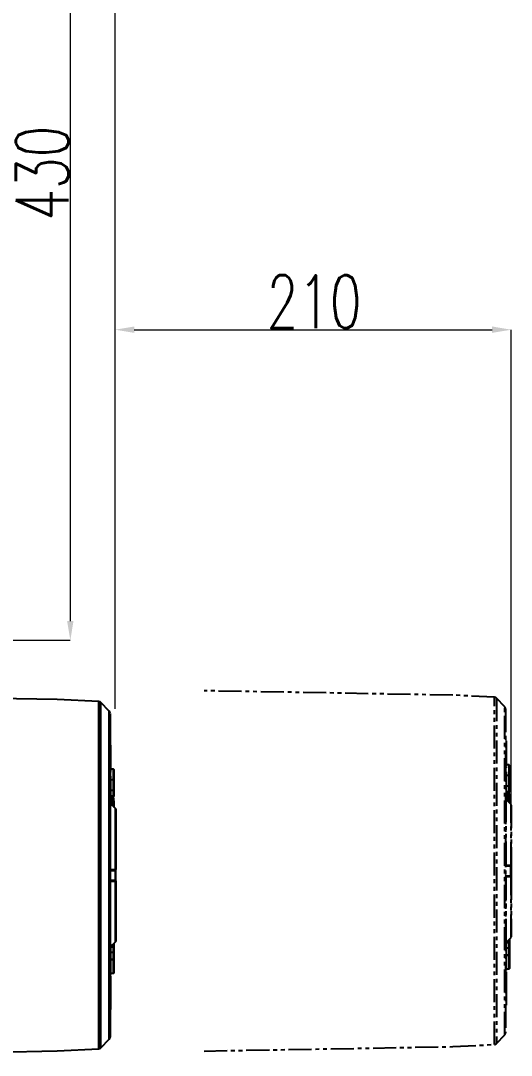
# Model space of a CAD drawing. Header units: millimetres. Extents: x 2055 to 5101, y 917 to 3070.
# Drawn here: x 3824 to 4080, y 1342 to 1880 of the extents above; entities that cross this region are included whole.
import ezdxf

# ---------------------------------------------------------------- set-up
doc = ezdxf.new("R2010")
doc.units = ezdxf.units.MM
doc.linetypes.add('双点画线', pattern=[22, 12, -2, 2, -2, 2, -2])
doc.layers.add('AM_5', color=3, linetype='Continuous', lineweight=25)
doc.styles.add('SLDTEXTSTYLE1', font='txt.shx', dxfattribs={"width": 0.7, "bigfont": 'gbcbig.shx'})
doc.dimstyles.new('SLDDIMSTYLE12$0', dxfattribs={"dimtxt": 12, "dimasz": 10, "dimexe": 0, "dimexo": 0.0625, "dimgap": 0.875, "dimtad": 1, "dimdec": 1, "dimlfac": 1.8, "dimrnd": 1e-09, "dimzin": 12, "dimdsep": 46, "dimtxsty": 'SLDTEXTSTYLE1', "dimcen": 0.09, "dimdle": 8.16, "dimclrd": 3, "dimclre": 3, "dimadec": 0, "dimazin": 3, "dimtfac": 1, "dimtdec": 1, "dimtofl": 0, "dimtmove": 0, "dimatfit": 3, "dimfxl": 0, "dimfrac": 2, "dimtolj": 1, "dimlwd": 5, "dimlwe": 5, "dimarcsym": 0})

# ---------------------------------------------------------------- blocks, each defined once
blk = doc.blocks.new('*D67')
at = {"layer": 'AM_5', "color": 3, "lineweight": 5, "transparency": 16777216}
blk.add_line((3463.26, 1557.75), (3463.26, 1996.8), dxfattribs=at)
at = {"layer": 'AM_5', "color": 3, "linetype": 'Continuous', "lineweight": 5, "transparency": 16777216}
for p, q in [((3473.26, 1996.8), (3863.56, 1996.8)), ((3873.56, 1522.02), (3873.56, 1996.8))]:
    blk.add_line(p, q, dxfattribs=at)
at = {"layer": 'AM_5', "color": 3, "transparency": 16777216}
for points in [[(3473.26, 1998.46), (3473.26, 1995.13), (3463.26, 1996.8)], [(3863.56, 1998.46), (3863.56, 1995.13), (3873.56, 1996.8)]]:
    blk.add_solid(points, dxfattribs=at)
at = {"layer": 'Defpoints', "color": 0, "transparency": 16777216}
for p in [(3873.56, 1996.8), (3463.26, 1557.69), (3873.56, 1521.96)]:
    blk.add_point(p, dxfattribs=at)
at = {"layer": 'AM_5', "color": 0, "transparency": 16777216, "insert": (3668.41, 2011.39), "char_height": 12, "attachment_point": 5, "style": 'SLDTEXTSTYLE1'}
blk.add_mtext('\\A1;{\\H2.28571x;410}', dxfattribs=at)
blk = doc.blocks.new('*D78')
at = {"layer": 'AM_5', "color": 3, "lineweight": 5, "transparency": 16777216}
blk.add_line((3873.56, 1522.02), (3873.56, 1719.36), dxfattribs=at)
at = {"layer": 'AM_5', "color": 3, "linetype": 'Continuous', "lineweight": 5, "transparency": 16777216}
for p, q in [((3883.56, 1719.36), (4069.89, 1719.36)), ((4079.89, 1472.03), (4079.89, 1719.36))]:
    blk.add_line(p, q, dxfattribs=at)
at = {"layer": 'AM_5', "color": 3, "transparency": 16777216}
for points in [[(3883.56, 1721.03), (3883.56, 1717.7), (3873.56, 1719.36)], [(4069.89, 1721.03), (4069.89, 1717.7), (4079.89, 1719.36)]]:
    blk.add_solid(points, dxfattribs=at)
at = {"layer": 'Defpoints', "color": 0, "transparency": 16777216}
for p in [(4079.89, 1719.36), (3873.56, 1521.96), (4079.89, 1471.97)]:
    blk.add_point(p, dxfattribs=at)
at = {"layer": 'AM_5', "color": 0, "transparency": 16777216, "insert": (3977.18, 1733.95), "char_height": 12, "attachment_point": 5, "style": 'SLDTEXTSTYLE1'}
blk.add_mtext('\\A1;{\\H2.28571x;210}', dxfattribs=at)
blk = doc.blocks.new('*D71')
at = {"layer": 'AM_5', "color": 3, "lineweight": 5, "transparency": 16777216}
blk.add_line((3777.44, 1989.19), (3850.23, 1989.19), dxfattribs=at)
at = {"layer": 'AM_5', "color": 3, "linetype": 'Continuous', "lineweight": 5, "transparency": 16777216}
for p, q in [((3850.23, 1979.19), (3850.23, 1567.69)), ((3463.32, 1557.69), (3850.23, 1557.69))]:
    blk.add_line(p, q, dxfattribs=at)
at = {"layer": 'AM_5', "color": 3, "transparency": 16777216}
for points in [[(3848.56, 1979.19), (3851.89, 1979.19), (3850.23, 1989.19)], [(3848.56, 1567.69), (3851.89, 1567.69), (3850.23, 1557.69)]]:
    blk.add_solid(points, dxfattribs=at)
at = {"layer": 'Defpoints', "color": 0, "transparency": 16777216}
for p in [(3777.38, 1989.19), (3463.26, 1557.69), (3850.23, 1557.69)]:
    blk.add_point(p, dxfattribs=at)
at = {"layer": 'AM_5', "color": 0, "transparency": 16777216, "insert": (3835.64, 1800.84), "char_height": 12, "attachment_point": 5, "rotation": 90, "style": 'SLDTEXTSTYLE1'}
blk.add_mtext('\\A1;{\\H2.28571x;430}', dxfattribs=at)

msp = doc.modelspace()

# ---------------------------------------------------------------- linework, layer by layer
at = {"color": 7, "linetype": '双点画线', "lineweight": 25}
for p, q in [((4049.415, 1529.153), (3919.888, 1531.414)), ((4071.143, 1528.014), (4049.415, 1529.153)), ((4071.143, 1347.332), (4071.143, 1528.014)), ((4076.476, 1522.992), (4072.152, 1527.549)), ((4072.152, 1527.549), (4072.152, 1347.798)), ((4076.476, 1352.354), (4076.476, 1522.992)), ((4076.888, 1521.96), (4076.888, 1353.387)), ((4077.388, 1505.364), (4076.888, 1505.364)), ((4077.388, 1504.853), (4076.888, 1504.853)), ((4077.388, 1504.023), (4076.888, 1504.023)), ((4077.388, 1503.959), (4076.888, 1503.959)), ((4077.388, 1503.066), (4076.888, 1503.066)), ((4077.388, 1505.028), (4077.388, 1505.364)), ((4077.388, 1504.023), (4077.388, 1504.853)), ((4077.388, 1503.066), (4077.388, 1503.959)), ((4077.388, 1501.151), (4076.888, 1501.151)), ((4077.388, 1500.13), (4076.888, 1500.13)), ((4077.388, 1500.002), (4076.888, 1500.002)), ((4077.388, 1500.13), (4077.388, 1501.151)), ((4077.388, 1500.002), (4077.388, 1500.13)), ((4077.388, 1496.683), (4077.388, 1500.002)), ((4077.388, 1496.683), (4076.888, 1496.683)), ((4077.388, 1495.662), (4076.888, 1495.662)), ((4077.388, 1495.534), (4076.888, 1495.534)), ((4077.388, 1493.045), (4076.888, 1493.045)), ((4077.388, 1492.024), (4076.888, 1492.024)), ((4077.388, 1495.662), (4077.388, 1496.683)), ((4077.388, 1495.534), (4077.388, 1495.662)), ((4077.388, 1495.152), (4077.388, 1495.487)), ((4078.688, 1492.835), (4077.388, 1492.835)), ((4078.688, 1492.809), (4077.388, 1492.809)), ((4077.388, 1492.024), (4077.388, 1492.695)), ((4077.388, 1491.258), (4077.388, 1491.674)), ((4078.688, 1492.835), (4078.688, 1492.809)), ((4078.688, 1487.499), (4078.688, 1492.809)), ((4078.888, 1492.635), (4078.888, 1487.374)), ((4077.388, 1491.258), (4076.888, 1491.258)), ((4077.388, 1489.152), (4076.888, 1489.152)), ((4077.388, 1488.258), (4076.888, 1488.258)), ((4077.388, 1487.748), (4076.888, 1487.748)), ((4077.388, 1486.663), (4076.888, 1486.663)), ((4077.388, 1486.471), (4076.888, 1486.471)), ((4077.388, 1486.408), (4076.888, 1486.408)), ((4077.388, 1488.258), (4077.388, 1489.152)), ((4077.388, 1486.663), (4077.388, 1487.748)), ((4077.388, 1487.499), (4078.688, 1487.499)), ((4078.688, 1487.244), (4077.388, 1487.244)), ((4077.388, 1486.471), (4077.388, 1486.663)), ((4077.388, 1484.557), (4077.388, 1486.408)), ((4078.688, 1487.499), (4078.688, 1487.244)), ((4078.688, 1481.94), (4078.688, 1487.244)), ((4078.888, 1487.374), (4078.888, 1482.07)), ((4078.926, 1486.901), (4078.888, 1486.901)), ((4077.388, 1484.557), (4076.888, 1484.557)), ((4077.388, 1483.599), (4076.888, 1483.599)), ((4077.388, 1483.408), (4076.888, 1483.408)), ((4077.388, 1481.812), (4076.888, 1481.812)), ((4077.388, 1483.599), (4077.388, 1484.557)), ((4077.388, 1483.408), (4077.388, 1483.599)), ((4077.388, 1481.812), (4077.388, 1483.408)), ((4077.388, 1481.94), (4078.688, 1481.94)), ((4077.388, 1480.855), (4077.388, 1481.812)), ((4078.688, 1478.964), (4078.688, 1481.94)), ((4078.888, 1485.351), (4078.926, 1485.351)), ((4078.888, 1482.07), (4078.888, 1478.895)), ((4078.926, 1481.958), (4078.888, 1481.958)), ((4077.388, 1480.855), (4076.888, 1480.855)), ((4077.388, 1480.663), (4076.888, 1480.663)), ((4077.388, 1480.536), (4076.888, 1480.536)), ((4077.388, 1480.408), (4076.888, 1480.408)), ((4077.388, 1479.834), (4076.888, 1479.834)), ((4077.388, 1480.663), (4077.388, 1480.855)), ((4077.388, 1480.536), (4077.388, 1480.663)), ((4077.388, 1479.834), (4077.388, 1480.408)), ((4077.388, 1478.964), (4078.688, 1478.964)), ((4078.688, 1478.697), (4077.388, 1478.697)), ((4077.388, 1478.65), (4078.688, 1478.65)), ((4078.085, 1478.65), (4078.085, 1473.976)), ((4078.088, 1478.65), (4078.088, 1473.973)), ((4078.688, 1478.964), (4078.688, 1478.697)), ((4078.688, 1478.65), (4078.688, 1478.697)), ((4078.888, 1478.895), (4078.888, 1478.85)), ((4077.388, 1475.238), (4076.909, 1475.238)), ((4079.742, 1472.32), (4077.035, 1475.027)), ((4077.035, 1475.027), (4077.035, 1440.702)), ((4077.388, 1474.919), (4077.142, 1474.919)), ((4079.742, 1440.704), (4079.742, 1472.32)), ((4079.888, 1471.966), (4079.888, 1440.673)), ((4079.388, 1440.173), (4077.388, 1440.173)), ((4079.599, 1435.126), (4079.599, 1440.22)), ((4079.888, 1440.673), (4079.888, 1434.673)), ((4077.035, 1434.645), (4077.035, 1400.32)), ((4077.388, 1435.173), (4079.388, 1435.173)), ((4079.742, 1403.027), (4079.742, 1434.642)), ((4079.888, 1434.673), (4079.888, 1403.38)), ((4077.035, 1400.32), (4079.742, 1403.027)), ((4077.388, 1399.749), (4077.388, 1400.673)), ((4078.688, 1400.504), (4077.388, 1400.504)), ((4078.688, 1400.295), (4077.388, 1400.295)), ((4078.085, 1401.37), (4078.085, 1400.504)), ((4078.088, 1401.373), (4078.088, 1400.504)), ((4078.688, 1400.504), (4078.688, 1400.295)), ((4078.688, 1397.618), (4078.688, 1400.295)), ((4078.888, 1400.304), (4078.888, 1397.449)), ((4077.388, 1399.749), (4076.888, 1399.749)), ((4077.388, 1398.604), (4076.888, 1398.604)), ((4077.388, 1395.585), (4076.888, 1395.585)), ((4077.388, 1398.604), (4077.388, 1399.749)), ((4077.388, 1395.585), (4077.388, 1398.604)), ((4077.388, 1397.618), (4078.688, 1397.618)), ((4078.688, 1393.922), (4078.688, 1397.618)), ((4078.888, 1397.449), (4078.888, 1393.752)), ((4077.388, 1394.297), (4076.888, 1394.297)), ((4076.888, 1393.922), (4078.688, 1393.922)), ((4077.388, 1393.772), (4076.888, 1393.772)), ((4077.388, 1392.925), (4076.888, 1392.925)), ((4077.388, 1390.25), (4076.888, 1390.25)), ((4077.388, 1393.1), (4077.388, 1393.772)), ((4078.688, 1393.68), (4077.388, 1393.68)), ((4078.688, 1393.922), (4078.688, 1393.68)), ((4078.688, 1386.747), (4078.688, 1393.68)), ((4078.888, 1393.752), (4078.888, 1386.883)), ((4077.388, 1386.065), (4076.888, 1386.065)), ((4077.388, 1385.105), (4076.888, 1385.105)), ((4077.388, 1383.962), (4076.888, 1383.962)), ((4077.388, 1386.747), (4078.688, 1386.747)), ((4077.388, 1386.683), (4078.688, 1386.683)), ((4077.388, 1381.501), (4077.388, 1383.962)), ((4078.688, 1386.747), (4078.688, 1386.683)), ((4077.388, 1381.501), (4076.888, 1381.501)), ((4077.388, 1380.356), (4076.888, 1380.356)), ((4077.388, 1380.356), (4077.388, 1381.501)), ((4077.388, 1377.338), (4077.388, 1380.356)), ((4077.388, 1377.338), (4076.888, 1377.338)), ((4077.388, 1376.059), (4076.888, 1376.059)), ((4077.388, 1374.815), (4076.888, 1374.815)), ((4077.388, 1371.406), (4076.888, 1371.406)), ((4077.388, 1367.794), (4076.888, 1367.794)), ((4077.388, 1367.794), (4077.388, 1371.406)), ((4072.152, 1347.798), (4076.476, 1352.354)), ((4049.415, 1346.194), (4071.143, 1347.332)), ((3919.888, 1343.933), (4049.415, 1346.194))]:
    msp.add_line(p, q, dxfattribs=at)
at = {"color": 7, "linetype": 'Continuous', "lineweight": 25}
for p, q in [((3843.436, 1526.915), (3713.91, 1529.176)), ((3865.164, 1525.776), (3843.436, 1526.915)), ((3865.164, 1345.095), (3865.164, 1525.776)), ((3870.498, 1520.755), (3866.174, 1525.311)), ((3866.174, 1345.56), (3866.174, 1525.311)), ((3870.498, 1350.117), (3870.498, 1520.755)), ((3870.91, 1503.126), (3871.41, 1503.126)), ((3870.91, 1502.615), (3871.41, 1502.615)), ((3871.41, 1502.79), (3871.41, 1503.126)), ((3871.41, 1501.786), (3871.41, 1502.615)), ((3870.91, 1501.786), (3871.41, 1501.786)), ((3870.91, 1501.722), (3871.41, 1501.722)), ((3870.91, 1500.828), (3871.41, 1500.828)), ((3870.91, 1498.913), (3871.41, 1498.913)), ((3870.91, 1497.892), (3871.41, 1497.892)), ((3870.91, 1497.765), (3871.41, 1497.765)), ((3871.41, 1500.828), (3871.41, 1501.722)), ((3871.41, 1497.892), (3871.41, 1498.913)), ((3871.41, 1497.765), (3871.41, 1497.892)), ((3871.41, 1494.621), (3871.41, 1497.765)), ((3870.91, 1494.446), (3871.41, 1494.446)), ((3870.91, 1493.425), (3871.41, 1493.425)), ((3871.41, 1493.297), (3870.91, 1493.297)), ((3871.41, 1493.425), (3871.41, 1494.446)), ((3871.41, 1493.297), (3871.41, 1493.425)), ((3871.41, 1492.914), (3871.41, 1493.25)), ((3871.41, 1490.808), (3871.41, 1493.122)), ((3870.91, 1490.808), (3871.41, 1490.808)), ((3870.91, 1489.787), (3871.41, 1489.787)), ((3870.91, 1489.021), (3871.41, 1489.021)), ((3870.91, 1486.914), (3871.41, 1486.914)), ((3872.71, 1490.597), (3871.41, 1490.597)), ((3872.71, 1490.571), (3871.41, 1490.571)), ((3871.41, 1489.787), (3871.41, 1490.458)), ((3871.41, 1489.021), (3871.41, 1489.437)), ((3871.41, 1486.021), (3871.41, 1486.914)), ((3872.71, 1490.597), (3872.71, 1490.571)), ((3872.71, 1485.261), (3872.71, 1490.571)), ((3872.91, 1490.397), (3872.91, 1485.137)), ((3870.91, 1486.021), (3871.41, 1486.021)), ((3870.91, 1485.51), (3871.41, 1485.51)), ((3870.91, 1484.425), (3871.41, 1484.425)), ((3870.91, 1484.234), (3871.41, 1484.234)), ((3870.91, 1484.17), (3871.41, 1484.17)), ((3870.91, 1482.319), (3871.41, 1482.319)), ((3870.91, 1481.362), (3871.41, 1481.362)), ((3870.91, 1481.17), (3871.41, 1481.17)), ((3871.41, 1484.425), (3871.41, 1485.51)), ((3871.41, 1485.261), (3872.71, 1485.261)), ((3872.71, 1485.007), (3871.41, 1485.007)), ((3871.41, 1484.234), (3871.41, 1484.425)), ((3871.41, 1482.494), (3871.41, 1484.17)), ((3871.41, 1481.362), (3871.41, 1482.319)), ((3871.41, 1481.17), (3871.41, 1481.362)), ((3871.41, 1479.75), (3871.41, 1481.17)), ((3872.71, 1485.261), (3872.71, 1485.007)), ((3872.71, 1479.702), (3872.71, 1485.007)), ((3872.91, 1485.137), (3872.91, 1479.832)), ((3872.947, 1484.664), (3872.91, 1484.664)), ((3872.91, 1483.113), (3872.947, 1483.113)), ((3871.41, 1479.575), (3870.91, 1479.575)), ((3870.91, 1478.617), (3871.41, 1478.617)), ((3870.91, 1478.426), (3871.41, 1478.426)), ((3870.91, 1478.298), (3871.41, 1478.298)), ((3870.91, 1478.17), (3871.41, 1478.17)), ((3870.91, 1477.596), (3871.41, 1477.596)), ((3871.41, 1479.702), (3872.71, 1479.702)), ((3871.41, 1478.617), (3871.41, 1479.575)), ((3871.41, 1478.426), (3871.41, 1478.617)), ((3871.41, 1478.298), (3871.41, 1478.426)), ((3871.41, 1477.596), (3871.41, 1478.17)), ((3871.41, 1476.726), (3872.71, 1476.726)), ((3872.71, 1476.459), (3871.41, 1476.459)), ((3871.41, 1476.412), (3872.71, 1476.412)), ((3872.106, 1476.412), (3872.106, 1471.739)), ((3872.11, 1476.412), (3872.11, 1471.736)), ((3872.71, 1476.726), (3872.71, 1479.702)), ((3872.71, 1476.726), (3872.71, 1476.459)), ((3872.71, 1476.412), (3872.71, 1476.459)), ((3872.91, 1479.832), (3872.91, 1476.658)), ((3872.947, 1479.72), (3872.91, 1479.72)), ((3872.91, 1476.658), (3872.91, 1476.612)), ((3870.93, 1473.001), (3871.41, 1473.001)), ((3873.763, 1470.082), (3871.056, 1472.789)), ((3871.056, 1472.789), (3871.056, 1438.464)), ((3871.164, 1472.681), (3871.41, 1472.681)), ((3873.763, 1438.467), (3873.763, 1470.082)), ((3871.056, 1438.464), (3873.763, 1438.467)), ((3871.41, 1437.936), (3873.41, 1437.936)), ((3873.621, 1437.982), (3873.621, 1432.889)), ((3871.056, 1432.407), (3873.763, 1432.405)), ((3871.056, 1432.407), (3871.056, 1398.082)), ((3871.41, 1432.936), (3873.41, 1432.936)), ((3873.763, 1400.789), (3873.763, 1432.405)), ((3871.056, 1398.082), (3873.763, 1400.789)), ((3871.41, 1397.511), (3870.91, 1397.511)), ((3870.91, 1396.366), (3871.41, 1396.366)), ((3871.41, 1397.511), (3871.41, 1398.436)), ((3872.71, 1398.266), (3871.41, 1398.266)), ((3872.71, 1398.057), (3871.41, 1398.057)), ((3871.41, 1396.366), (3871.41, 1397.511)), ((3871.41, 1393.348), (3871.41, 1396.366)), ((3871.41, 1395.381), (3872.71, 1395.381)), ((3872.106, 1399.132), (3872.106, 1398.266)), ((3872.11, 1399.136), (3872.11, 1398.266)), ((3872.71, 1398.266), (3872.71, 1398.057)), ((3872.71, 1395.381), (3872.71, 1398.057)), ((3872.71, 1391.684), (3872.71, 1395.381)), ((3872.91, 1398.066), (3872.91, 1395.211)), ((3872.91, 1395.211), (3872.91, 1391.515)), ((3870.91, 1393.348), (3871.41, 1393.348)), ((3870.91, 1392.059), (3871.41, 1392.059)), ((3870.91, 1391.684), (3872.71, 1391.684)), ((3870.91, 1391.534), (3871.41, 1391.534)), ((3870.91, 1390.687), (3871.41, 1390.687)), ((3871.41, 1390.862), (3871.41, 1391.534)), ((3872.71, 1391.443), (3871.41, 1391.443)), ((3871.41, 1388.012), (3871.41, 1390.687)), ((3872.71, 1391.684), (3872.71, 1391.443)), ((3872.71, 1384.509), (3872.71, 1391.443)), ((3872.91, 1391.515), (3872.91, 1384.645)), ((3870.91, 1388.012), (3871.41, 1388.012)), ((3871.41, 1384.509), (3872.71, 1384.509)), ((3871.41, 1384.445), (3872.71, 1384.445)), ((3872.71, 1384.509), (3872.71, 1384.445)), ((3870.91, 1383.827), (3871.41, 1383.827)), ((3870.91, 1382.867), (3871.41, 1382.867)), ((3870.91, 1381.724), (3871.41, 1381.724)), ((3870.91, 1379.263), (3871.41, 1379.263)), ((3871.41, 1379.263), (3871.41, 1381.724)), ((3871.41, 1378.119), (3871.41, 1379.263)), ((3870.91, 1378.119), (3871.41, 1378.119)), ((3870.91, 1375.1), (3871.41, 1375.1)), ((3870.91, 1373.822), (3871.41, 1373.822)), ((3871.41, 1375.1), (3871.41, 1378.119)), ((3870.91, 1372.577), (3871.41, 1372.577)), ((3870.91, 1369.168), (3871.41, 1369.168)), ((3871.41, 1365.556), (3871.41, 1369.168)), ((3870.91, 1365.556), (3871.41, 1365.556)), ((3866.174, 1345.56), (3870.498, 1350.117)), ((3713.91, 1341.695), (3843.436, 1343.956)), ((3843.436, 1343.956), (3865.164, 1345.095))]:
    msp.add_line(p, q, dxfattribs=at)
at = {"color": 7, "linetype": '双点画线', "lineweight": 25, "flags": 128}
for points in [[(4078.688, 1487.499), (4078.727, 1487.496), (4078.765, 1487.489), (4078.799, 1487.478), (4078.83, 1487.462), (4078.854, 1487.443), (4078.873, 1487.422), (4078.884, 1487.398), (4078.888, 1487.374)], [(4078.688, 1487.244), (4078.727, 1487.247), (4078.765, 1487.254), (4078.799, 1487.266), (4078.83, 1487.282), (4078.854, 1487.302), (4078.873, 1487.324), (4078.884, 1487.349), (4078.888, 1487.374)], [(4078.888, 1482.07), (4078.884, 1482.044), (4078.873, 1482.02), (4078.854, 1481.998), (4078.83, 1481.978), (4078.799, 1481.962), (4078.765, 1481.95), (4078.727, 1481.942), (4078.688, 1481.94)], [(4078.888, 1478.895), (4078.884, 1478.909), (4078.873, 1478.922), (4078.854, 1478.933), (4078.83, 1478.944), (4078.799, 1478.952), (4078.765, 1478.959), (4078.727, 1478.963), (4078.688, 1478.964)], [(4077.035, 1440.702), (4078.551, 1440.703), (4079.742, 1440.704)], [(4079.742, 1434.642), (4078.226, 1434.644), (4077.035, 1434.645)], [(4078.888, 1393.752), (4078.884, 1393.738), (4078.873, 1393.725), (4078.854, 1393.712), (4078.83, 1393.701), (4078.799, 1393.692), (4078.765, 1393.686), (4078.727, 1393.682), (4078.688, 1393.68)]]:
    msp.add_lwpolyline(points, dxfattribs=at)
at = {"color": 7, "linetype": 'Continuous', "lineweight": 25, "flags": 128}
for points in [[(3872.71, 1485.261), (3872.749, 1485.259), (3872.786, 1485.252), (3872.821, 1485.24), (3872.851, 1485.225), (3872.876, 1485.206), (3872.894, 1485.184), (3872.906, 1485.161), (3872.91, 1485.137)], [(3872.71, 1485.007), (3872.749, 1485.009), (3872.786, 1485.017), (3872.821, 1485.029), (3872.851, 1485.045), (3872.876, 1485.064), (3872.894, 1485.087), (3872.906, 1485.111), (3872.91, 1485.137)], [(3872.91, 1479.832), (3872.906, 1479.807), (3872.894, 1479.782), (3872.876, 1479.76), (3872.851, 1479.74), (3872.821, 1479.724), (3872.786, 1479.712), (3872.749, 1479.705), (3872.71, 1479.702)], [(3872.91, 1476.658), (3872.906, 1476.671), (3872.894, 1476.684), (3872.876, 1476.696), (3872.851, 1476.706), (3872.821, 1476.715), (3872.786, 1476.721), (3872.749, 1476.725), (3872.71, 1476.726)], [(3872.91, 1391.515), (3872.906, 1391.501), (3872.894, 1391.487), (3872.876, 1391.475), (3872.851, 1391.464), (3872.821, 1391.455), (3872.786, 1391.448), (3872.749, 1391.444), (3872.71, 1391.443)]]:
    msp.add_lwpolyline(points, dxfattribs=at)
at = {"color": 7, "linetype": 'Continuous', "lineweight": 25}
for centre, radius, start, end in [((3865.086, 1524.278), 1.5, 43.5, 87), ((3869.41, 1519.722), 1.5, 0, 43.5), ((3872.71, 1490.397), 0.2, 0, 90), ((3872.722, 1490.383), 0.188, 4.25287, 93.69926), ((3848.631, 1471.866), 24.5, 357.36701, 10.69492), ((3872.71, 1476.658), 0.199, 269.83295, 359.83197), ((3872.71, 1476.612), 0.2, 270, 0), ((3873.41, 1469.728), 0.5, 0, 45), ((3871.41, 1437.436), 0.5, 89.99997, 180), ((3873.41, 1438.436), 0.5, 270, 0), ((3873.781, 1438.191), 0.277, 62.377, 93.77183), ((3871.41, 1433.436), 0.5, 180, 270), ((3873.41, 1432.436), 0.5, 0, 90), ((3873.781, 1432.681), 0.277, 266.22817, 297.623), ((3848.631, 1399.161), 24.5, 352.29346, 2.28321), ((3873.41, 1401.143), 0.5, 315, 0), ((3872.71, 1398.066), 0.2, 0, 90), ((3872.76, 1399.196), 1.14, 267.49108, 277.56592), ((3872.724, 1395.195), 0.187, 5.0878, 94.3131), ((3872.724, 1391.498), 0.187, 5.0878, 94.3131), ((3872.71, 1384.645), 0.2, 270, 0), ((3872.736, 1384.685), 0.178, 261.3292, 347.21969), ((3869.41, 1351.149), 1.5, 316.5, 0), ((3865.086, 1346.593), 1.5, 273, 316.5)]:
    msp.add_arc(centre, radius, start, end, dxfattribs=at)
at = {"color": 7, "linetype": '双点画线', "lineweight": 25}
for centre, radius, start, end in [((4071.064, 1526.516), 1.5, 43.5, 87), ((4075.388, 1521.96), 1.5, 0, 43.5), ((4078.688, 1492.635), 0.2, 0, 90), ((4078.7, 1492.621), 0.188, 4.25287, 93.69926), ((4054.609, 1474.103), 24.5, 357.36701, 10.69492), ((4078.689, 1478.896), 0.199, 269.83295, 359.83197), ((4078.688, 1478.85), 0.2, 270, 0), ((4077.388, 1475.38), 0.5, 180, 225), ((4079.388, 1471.966), 0.5, 0, 45), ((4077.016, 1440.995), 0.294, 244.22142, 273.62771), ((4077.388, 1439.673), 0.5, 90, 180), ((4079.293, 1440.62), 0.457, 282.03401, 10.64558), ((4079.388, 1440.673), 0.5, 270, 0), ((4079.76, 1440.428), 0.277, 62.377, 93.77183), ((4077.388, 1435.673), 0.5, 180, 270), ((4077.016, 1434.351), 0.294, 86.37229, 115.77858), ((4079.293, 1434.727), 0.457, 349.35442, 77.96599), ((4079.388, 1434.673), 0.5, 0, 90), ((4079.76, 1434.918), 0.277, 266.22817, 297.623), ((4077.388, 1399.966), 0.5, 135, 180), ((4078.688, 1400.304), 0.2, 0, 90), ((4078.738, 1401.434), 1.14, 267.49108, 277.56592), ((4054.609, 1401.399), 24.5, 352.29346, 2.28321), ((4079.388, 1403.38), 0.5, 315, 0), ((4078.702, 1397.432), 0.187, 5.0878, 94.3131), ((4078.702, 1393.736), 0.187, 5.0878, 94.3131), ((4078.688, 1386.883), 0.2, 270, 0), ((4078.715, 1386.922), 0.178, 261.3292, 347.21969), ((4075.388, 1353.387), 1.5, 316.5, 0), ((4071.064, 1348.83), 1.5, 273, 316.5)]:
    msp.add_arc(centre, radius, start, end, dxfattribs=at)
at = {"color": 7, "linetype": 'Continuous', "lineweight": 25}
for points, knots in [([(3870.91, 1519.672), (3870.91, 1519.623), (3870.91, 1519.519), (3870.91, 1518.206), (3870.91, 1515.98), (3870.91, 1512.81), (3870.91, 1508.79), (3870.91, 1504.001), (3870.91, 1498.514), (3870.91, 1492.349), (3870.91, 1485.504), (3870.91, 1478.02), (3870.91, 1470.009), (3870.91, 1461.604), (3870.91, 1452.95), (3870.91, 1444.199), (3870.91, 1438.34), (3870.91, 1435.436)], [0, 0, 0, 0, 0.0586497, 0.1263421, 0.1944212, 0.2625003, 0.3301926, 0.3971246, 0.4629474, 0.5287703, 0.5957023, 0.6633946, 0.7314737, 0.7995528, 0.8672452, 0.9341772, 1, 1, 1, 1]), ([(3871.41, 1498.913), (3871.41, 1499.175), (3871.41, 1499.632), (3871.41, 1500.182), (3871.41, 1500.501), (3871.41, 1500.642), (3871.41, 1500.712), (3871.41, 1500.773), (3871.41, 1500.81), (3871.41, 1500.828)], [0, 0, 0, 0, 0.4018451, 0.700925, 0.8501447, 0.9000038, 0.92545, 0.9625731, 1, 1, 1, 1]), ([(3871.41, 1473.001), (3871.41, 1473.52), (3871.41, 1474.548), (3871.41, 1476.093), (3871.41, 1477.091), (3871.41, 1477.596)], [0, 0, 0, 0, 0.3347977, 0.6633059, 1, 1, 1, 1]), ([(3873.91, 1469.728), (3873.91, 1469.684), (3873.91, 1469.594), (3873.91, 1468.851), (3873.91, 1467.415), (3873.91, 1464.869), (3873.91, 1461.326), (3873.91, 1457.6), (3873.91, 1454.061), (3873.91, 1450.288), (3873.91, 1446.377), (3873.91, 1442.425), (3873.91, 1439.753), (3873.91, 1438.436)], [0, 0, 0, 0, 0.0782789, 0.1587142, 0.2411685, 0.3693291, 0.4998887, 0.5869697, 0.6733433, 0.7588315, 0.8412767, 0.9217166, 1, 1, 1, 1]), ([(3871.41, 1437.936), (3871.369, 1437.941), (3871.289, 1437.952), (3871.194, 1438.029), (3871.127, 1438.129), (3871.087, 1438.22), (3871.064, 1438.316), (3871.055, 1438.401), (3871.056, 1438.443), (3871.056, 1438.464)], [0, 0, 0, 0, 0.2865456, 0.5610687, 0.6891901, 0.8054766, 0.906505, 0.9531764, 1, 1, 1, 1]), ([(3873.41, 1437.936), (3873.438, 1437.938), (3873.486, 1437.943), (3873.556, 1437.977), (3873.616, 1438.025), (3873.672, 1438.095), (3873.716, 1438.178), (3873.758, 1438.302), (3873.761, 1438.402), (3873.763, 1438.467)], [0, 0, 0, 0, 0.1465757, 0.2502527, 0.383985, 0.5005373, 0.6381731, 0.7637622, 1, 1, 1, 1]), ([(3873.91, 1432.786), (3873.91, 1433.669), (3873.91, 1435.436), (3873.91, 1437.202), (3873.91, 1438.086)], [0, 0, 0, 0, 0.4999999, 1, 1, 1, 1]), ([(3870.91, 1435.436), (3870.91, 1432.531), (3870.91, 1426.672), (3870.91, 1417.921), (3870.91, 1409.268), (3870.91, 1400.862), (3870.91, 1392.852), (3870.91, 1385.367), (3870.91, 1378.522), (3870.91, 1372.358), (3870.91, 1366.871), (3870.91, 1362.081), (3870.91, 1358.061), (3870.91, 1354.892), (3870.91, 1352.665), (3870.91, 1351.353), (3870.91, 1351.248), (3870.91, 1351.2)], [0, 0, 0, 0, 0.0658228, 0.1327548, 0.2004472, 0.2685263, 0.3366054, 0.4042977, 0.4712297, 0.5370526, 0.6028754, 0.6698074, 0.7374997, 0.8055788, 0.8736579, 0.9413503, 1, 1, 1, 1]), ([(3871.056, 1432.407), (3871.056, 1432.428), (3871.055, 1432.47), (3871.064, 1432.555), (3871.087, 1432.651), (3871.127, 1432.742), (3871.194, 1432.842), (3871.289, 1432.919), (3871.369, 1432.93), (3871.41, 1432.936)], [0, 0, 0, 0, 0.0469095, 0.0936327, 0.1947106, 0.3110168, 0.4391204, 0.7135016, 1, 1, 1, 1]), ([(3873.763, 1432.405), (3873.761, 1432.47), (3873.758, 1432.569), (3873.716, 1432.693), (3873.672, 1432.776), (3873.616, 1432.846), (3873.556, 1432.894), (3873.486, 1432.928), (3873.438, 1432.933), (3873.41, 1432.936)], [0, 0, 0, 0, 0.2362575, 0.3618415, 0.4994624, 0.6160623, 0.7497471, 0.8534584, 1, 1, 1, 1]), ([(3873.91, 1432.436), (3873.91, 1431.108), (3873.91, 1428.424), (3873.91, 1424.473), (3873.91, 1420.62), (3873.91, 1416.959), (3873.91, 1413.573), (3873.91, 1410.533), (3873.91, 1407.893), (3873.91, 1405.669), (3873.91, 1403.856), (3873.91, 1402.457), (3873.91, 1401.55), (3873.91, 1401.126), (3873.91, 1401.186), (3873.91, 1401.202)], [0, 0, 0, 0, 0.07883213, 0.15938817, 0.24113594, 0.32349285, 0.40584976, 0.48759752, 0.56815357, 0.64698569, 0.72581782, 0.80637387, 0.88812163, 0.97047854, 1, 1, 1, 1]), ([(3871.41, 1392.059), (3871.41, 1392.147), (3871.41, 1392.321), (3871.41, 1392.623), (3871.41, 1393.02), (3871.41, 1393.216), (3871.41, 1393.348)], [0, 0, 0, 0, 0.1250401, 0.2502359, 0.4998742, 1, 1, 1, 1]), ([(3871.41, 1383.827), (3871.41, 1383.862), (3871.41, 1383.932), (3871.41, 1384.562), (3871.41, 1385.394), (3871.41, 1386.183), (3871.41, 1387.077), (3871.41, 1387.7), (3871.41, 1388.012)], [0, 0, 0, 0, 0.2501594, 0.4995807, 0.624669, 0.7497301, 0.8748096, 1, 1, 1, 1]), ([(3871.41, 1381.724), (3871.41, 1381.819), (3871.41, 1381.939), (3871.41, 1382.215), (3871.41, 1382.459), (3871.41, 1382.703), (3871.41, 1382.867)], [0, 0, 0, 0, 0.5004596, 0.6283614, 0.7507034, 1, 1, 1, 1]), ([(3871.41, 1373.822), (3871.41, 1373.908), (3871.41, 1374.08), (3871.41, 1374.381), (3871.41, 1374.773), (3871.41, 1374.969), (3871.41, 1375.1)], [0, 0, 0, 0, 0.125077, 0.2502224, 0.4998872, 1, 1, 1, 1]), ([(3871.41, 1372.405), (3871.41, 1372.566), (3871.41, 1372.807), (3871.41, 1373.311), (3871.41, 1373.651), (3871.41, 1373.822)], [0, 0, 0, 0, 0.5005372, 0.7503463, 1, 1, 1, 1]), ([(3871.41, 1369.168), (3871.41, 1369.572), (3871.41, 1370.378), (3871.41, 1371.369), (3871.41, 1372.021), (3871.41, 1372.369), (3871.41, 1372.515), (3871.41, 1372.571), (3871.41, 1372.575), (3871.41, 1372.577)], [0, 0, 0, 0, 0.2503213, 0.4998014, 0.6247836, 0.7496745, 0.8746984, 0.9373467, 1, 1, 1, 1])]:
    msp.add_open_spline(points, degree=3, knots=knots, dxfattribs=at)
at = {"color": 7, "linetype": '双点画线', "lineweight": 25}
for points, knots in [([(4077.388, 1501.151), (4077.388, 1501.459), (4077.388, 1501.937), (4077.388, 1502.589), (4077.388, 1502.907), (4077.388, 1503.066)], [0, 0, 0, 0, 0.4748456, 0.7388223, 1, 1, 1, 1]), ([(4077.388, 1493.045), (4077.388, 1493.596), (4077.388, 1494.371), (4077.388, 1495.138), (4077.388, 1495.359)], [0, 0, 0, 0, 0.7108225, 1, 1, 1, 1]), ([(4077.388, 1487.923), (4077.388, 1487.959), (4077.388, 1488.04), (4077.388, 1488.145), (4077.388, 1488.214), (4077.388, 1488.253), (4077.388, 1488.261), (4077.388, 1488.259), (4077.388, 1488.258)], [0, 0, 0, 0, 0.290787, 0.6451009, 0.8212001, 0.9133313, 0.9539772, 1, 1, 1, 1]), ([(4077.388, 1475.238), (4077.388, 1476.106), (4077.388, 1477.314), (4077.388, 1478.852), (4077.388, 1479.507), (4077.388, 1479.834)], [0, 0, 0, 0, 0.5601633, 0.7802465, 1, 1, 1, 1]), ([(4077.388, 1440.173), (4077.348, 1440.179), (4077.268, 1440.189), (4077.172, 1440.267), (4077.106, 1440.366), (4077.066, 1440.458), (4077.042, 1440.554), (4077.034, 1440.639), (4077.034, 1440.681), (4077.035, 1440.702)], [0, 0, 0, 0, 0.2865456, 0.5610687, 0.6891901, 0.8054766, 0.906505, 0.9531764, 1, 1, 1, 1]), ([(4077.035, 1434.645), (4077.034, 1434.666), (4077.034, 1434.708), (4077.042, 1434.793), (4077.066, 1434.889), (4077.106, 1434.98), (4077.172, 1435.08), (4077.268, 1435.157), (4077.348, 1435.168), (4077.388, 1435.173)], [0, 0, 0, 0, 0.0469095, 0.0936327, 0.1947106, 0.3110168, 0.4391204, 0.7135016, 1, 1, 1, 1]), ([(4077.388, 1394.297), (4077.388, 1394.487), (4077.388, 1394.868), (4077.388, 1395.276), (4077.388, 1395.468), (4077.388, 1395.585)], [0, 0, 0, 0, 0.277759, 0.5582123, 1, 1, 1, 1]), ([(4077.388, 1390.25), (4077.388, 1390.755), (4077.388, 1391.658), (4077.388, 1392.538), (4077.388, 1392.925)], [0, 0, 0, 0, 0.5599154, 1, 1, 1, 1]), ([(4077.388, 1386.065), (4077.388, 1386.109), (4077.388, 1386.197), (4077.388, 1387.097), (4077.388, 1388.598), (4077.388, 1389.699), (4077.388, 1390.25)], [0, 0, 0, 0, 0.2808621, 0.5603944, 0.779988, 1, 1, 1, 1]), ([(4077.388, 1383.962), (4077.388, 1384.063), (4077.388, 1384.203), (4077.388, 1384.672), (4077.388, 1384.96), (4077.388, 1385.105)], [0, 0, 0, 0, 0.5606419, 0.7798878, 1, 1, 1, 1]), ([(4077.388, 1376.059), (4077.388, 1376.247), (4077.388, 1376.624), (4077.388, 1377.03), (4077.388, 1377.221), (4077.388, 1377.338)], [0, 0, 0, 0, 0.2779893, 0.5583685, 1, 1, 1, 1]), ([(4077.388, 1374.643), (4077.388, 1374.804), (4077.388, 1375.045), (4077.388, 1375.549), (4077.388, 1375.889), (4077.388, 1376.059)], [0, 0, 0, 0, 0.5008588, 0.7500558, 1, 1, 1, 1]), ([(4077.388, 1371.406), (4077.388, 1371.81), (4077.388, 1372.614), (4077.388, 1373.603), (4077.388, 1374.254), (4077.388, 1374.595), (4077.388, 1374.779), (4077.388, 1374.802), (4077.388, 1374.815)], [0, 0, 0, 0, 0.2506607, 0.4979437, 0.6250501, 0.7485035, 0.8630456, 1, 1, 1, 1])]:
    msp.add_open_spline(points, degree=3, knots=knots, dxfattribs=at)

# ---------------------------------------------------------------- dimensions: what is measured, and where the dimension line sits
at = {"layer": 'AM_5'}
for base, p1, p2, text, picture, middle in [((3873.559, 1996.798), (3463.256, 1557.692), (3873.559, 1521.96), '{\\H2.28571x;410}', '*D67', (3668.408, 1996.798)), ((4079.888, 1719.362), (3873.559, 1521.96), (4079.888, 1471.966), '{\\H2.28571x;210}', '*D78', (3977.18, 1719.362))]:
    dim = msp.add_linear_dim(base=base, p1=p1, p2=p2, text=text, dimstyle='SLDDIMSTYLE12$0', override={"dimlfac": 1}, dxfattribs=at)
    dim.commit()
    dim.dimension.update_dxf_attribs({"geometry": picture, "text_midpoint": middle, "dimtype": 160})
dim = msp.add_linear_dim(base=(3850.225, 1557.692), p1=(3777.381, 1989.192), p2=(3463.256, 1557.692), angle=90, text='{\\H2.28571x;430}', dimstyle='SLDDIMSTYLE12$0', override={"dimlfac": 1}, dxfattribs=at)
dim.commit()
dim.dimension.update_dxf_attribs({"geometry": '*D71', "text_midpoint": (3850.225, 1800.836), "dimtype": 160})

doc.saveas('drawing.dxf')
